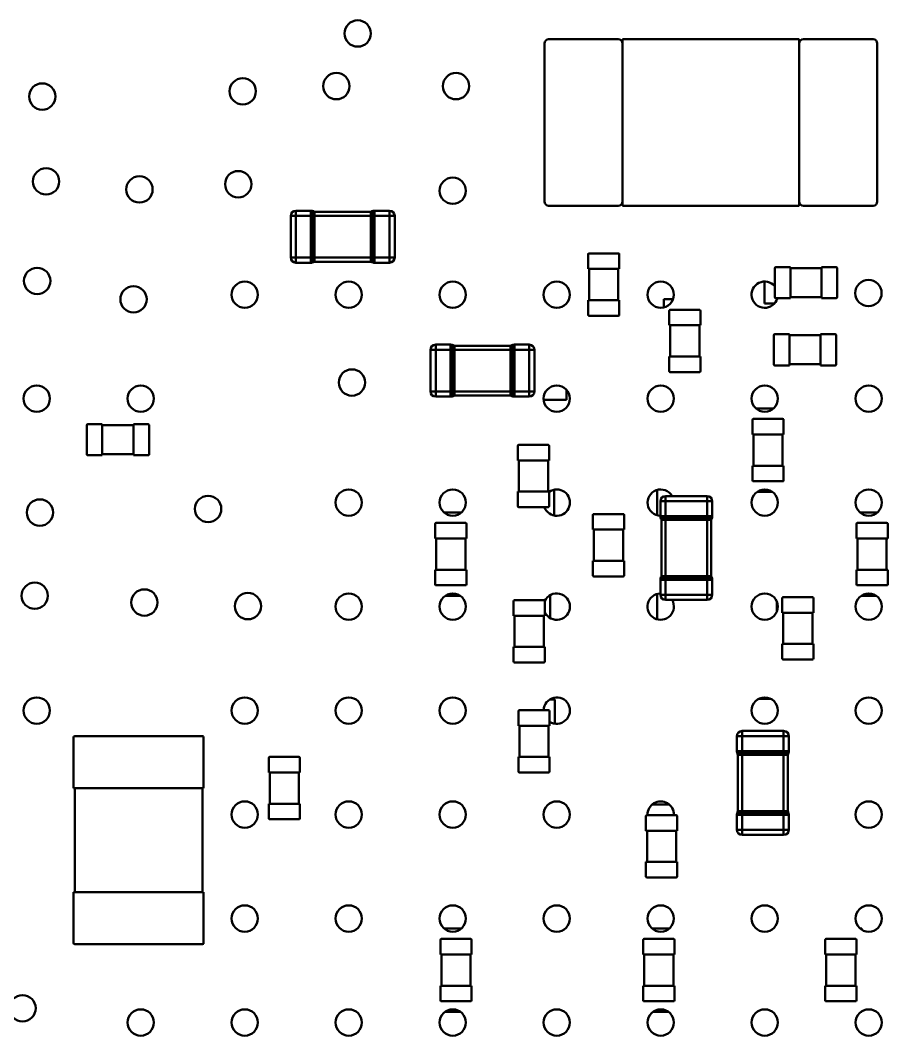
# Model space of a CAD drawing. Header units: millimetres. Extents: x 46 to 194, y 102 to 162.
# Drawn here: x 142.94 to 151.28, y 116.28 to 126.05 of the extents above; entities that cross this region are included whole.
import ezdxf

# ---------------------------------------------------------------- set-up
doc = ezdxf.new("R2010")
doc.units = ezdxf.units.MM
doc.header["$LTSCALE"] = 0.75
doc.layers.add('Visible', color=7, linetype='Continuous', lineweight=50)

msp = doc.modelspace()

# ---------------------------------------------------------------- linework, layer by layer
at = {"layer": 'Visible', "extrusion": (0, 0, -1)}
for p, q in [((147.9804, 125.8228), (147.9804, 124.3028)), ((148.6904, 125.8628), (148.0204, 125.8628)), ((150.4304, 125.8628), (148.7304, 125.8628)), ((148.7304, 125.8628), (148.7304, 124.2628)), ((150.4304, 124.2628), (150.4304, 125.8628)), ((151.1404, 125.8628), (150.4704, 125.8628)), ((151.1804, 124.3028), (151.1804, 125.8228)), ((148.0204, 124.2628), (148.6904, 124.2628)), ((148.7304, 124.2628), (150.4304, 124.2628)), ((150.4704, 124.2628), (151.1404, 124.2628)), ((145.5406, 124.1642), (145.5906, 124.1642)), ((145.5906, 124.1642), (145.5406, 124.1642)), ((145.5406, 123.7642), (145.5406, 124.1642)), ((145.5406, 124.1642), (145.5406, 123.7642)), ((145.5906, 124.1642), (145.5906, 124.2142)), ((145.5906, 124.2142), (145.5906, 124.1642)), ((145.5906, 124.2142), (145.7341, 124.2142)), ((145.7341, 124.2142), (145.5906, 124.2142)), ((145.5906, 124.1642), (145.5906, 123.7642)), ((145.7341, 124.1642), (145.5906, 124.1642)), ((145.5906, 123.7642), (145.5906, 124.1642)), ((145.5906, 124.1642), (145.7341, 124.1642)), ((145.7341, 124.1642), (145.7341, 124.2142)), ((145.7341, 124.2142), (145.7341, 124.1642)), ((145.7341, 124.1642), (145.7479, 124.1642)), ((145.7479, 124.1642), (145.7341, 124.1642)), ((145.7341, 124.1642), (145.7341, 123.7642)), ((145.7341, 123.7642), (145.7341, 124.1642)), ((145.7479, 124.1642), (145.7479, 124.2123)), ((145.7479, 124.2123), (145.7479, 124.1642)), ((145.7479, 124.1642), (145.7706, 124.1642)), ((145.7479, 124.1642), (145.7479, 123.7642)), ((145.7479, 123.7642), (145.7479, 124.1642)), ((145.7479, 124.1642), (145.7706, 124.1642)), ((145.7706, 124.1642), (145.7706, 124.2042)), ((145.7706, 124.2042), (145.7706, 124.1642)), ((145.7706, 124.2042), (146.3106, 124.2042)), ((146.3106, 124.2042), (145.7706, 124.2042)), ((145.7706, 124.1642), (145.7706, 123.7642)), ((146.3106, 124.1642), (145.7706, 124.1642)), ((145.7706, 123.7642), (145.7706, 124.1642)), ((145.7706, 124.1642), (146.3106, 124.1642)), ((146.3106, 124.1642), (146.3106, 124.2042)), ((146.3106, 124.2042), (146.3106, 124.1642)), ((146.3106, 124.1642), (146.3333, 124.1642)), ((146.3106, 124.1642), (146.3106, 123.7642)), ((146.3106, 123.7642), (146.3106, 124.1642)), ((146.3106, 124.1642), (146.3333, 124.1642)), ((146.3333, 124.1642), (146.3333, 124.2123)), ((146.3333, 124.2123), (146.3333, 124.1642)), ((146.3333, 124.1642), (146.3471, 124.1642)), ((146.3471, 124.1642), (146.3333, 124.1642)), ((146.3333, 124.1642), (146.3333, 123.7642)), ((146.3333, 123.7642), (146.3333, 124.1642)), ((146.3471, 124.1642), (146.3471, 124.2142)), ((146.3471, 124.2142), (146.3471, 124.1642)), ((146.3471, 124.2142), (146.4906, 124.2142)), ((146.4906, 124.2142), (146.3471, 124.2142)), ((146.3471, 124.1642), (146.3471, 123.7642)), ((146.4906, 124.1642), (146.3471, 124.1642)), ((146.3471, 123.7642), (146.3471, 124.1642)), ((146.3471, 124.1642), (146.4906, 124.1642)), ((146.4906, 124.1642), (146.4906, 124.2142)), ((146.4906, 124.2142), (146.4906, 124.1642)), ((146.4906, 124.1642), (146.5406, 124.1642)), ((146.5406, 124.1642), (146.4906, 124.1642)), ((146.4906, 124.1642), (146.4906, 123.7642)), ((146.4906, 123.7642), (146.4906, 124.1642)), ((146.5406, 124.1642), (146.5406, 123.7642)), ((146.5406, 123.7642), (146.5406, 124.1642)), ((145.5406, 123.7642), (145.5906, 123.7642)), ((145.5906, 123.7642), (145.5406, 123.7642)), ((145.5906, 123.7142), (145.5906, 123.7642)), ((145.5906, 123.7642), (145.5906, 123.7142)), ((145.7341, 123.7642), (145.5906, 123.7642)), ((145.5906, 123.7642), (145.7341, 123.7642)), ((145.7341, 123.7142), (145.7341, 123.7642)), ((145.7341, 123.7642), (145.7479, 123.7642)), ((145.7341, 123.7642), (145.7341, 123.7142)), ((145.7479, 123.7642), (145.7341, 123.7642)), ((145.7479, 123.7162), (145.7479, 123.7642)), ((145.7479, 123.7642), (145.7479, 123.7162)), ((145.7706, 123.7642), (145.7479, 123.7642)), ((145.7706, 123.7642), (145.7479, 123.7642)), ((145.7706, 123.7242), (145.7706, 123.7642)), ((145.7706, 123.7642), (145.7706, 123.7242)), ((146.3106, 123.7642), (145.7706, 123.7642)), ((145.7706, 123.7642), (146.3106, 123.7642)), ((146.3106, 123.7242), (146.3106, 123.7642)), ((146.3106, 123.7642), (146.3106, 123.7242)), ((146.3333, 123.7642), (146.3106, 123.7642)), ((146.3333, 123.7642), (146.3106, 123.7642)), ((146.3333, 123.7162), (146.3333, 123.7642)), ((146.3333, 123.7642), (146.3471, 123.7642)), ((146.3333, 123.7642), (146.3333, 123.7162)), ((146.3471, 123.7642), (146.3333, 123.7642)), ((146.3471, 123.7142), (146.3471, 123.7642)), ((146.3471, 123.7642), (146.3471, 123.7142)), ((146.4906, 123.7642), (146.3471, 123.7642)), ((146.3471, 123.7642), (146.4906, 123.7642)), ((146.4906, 123.7142), (146.4906, 123.7642)), ((146.4906, 123.7642), (146.5406, 123.7642)), ((146.4906, 123.7642), (146.4906, 123.7142)), ((146.5406, 123.7642), (146.4906, 123.7642)), ((148.4001, 123.7945), (148.4001, 123.6545)), ((148.6901, 123.8045), (148.4101, 123.8045)), ((148.7001, 123.6545), (148.7001, 123.7945)), ((145.7341, 123.7142), (145.5906, 123.7142)), ((145.5906, 123.7142), (145.7341, 123.7142)), ((146.3106, 123.7242), (145.7706, 123.7242)), ((145.7706, 123.7242), (146.3106, 123.7242)), ((146.4906, 123.7142), (146.3471, 123.7142)), ((146.3471, 123.7142), (146.4906, 123.7142)), ((148.4101, 123.6545), (148.4001, 123.6545)), ((148.4101, 123.6545), (148.6901, 123.6545)), ((148.4101, 123.3545), (148.4101, 123.6545)), ((148.7001, 123.6545), (148.6901, 123.6545)), ((148.6901, 123.3545), (148.6901, 123.6545)), ((150.1955, 123.3825), (150.1955, 123.6625)), ((150.2055, 123.6725), (150.3455, 123.6725)), ((150.3455, 123.6625), (150.3455, 123.6725)), ((150.3455, 123.6625), (150.6455, 123.6625)), ((150.3455, 123.6625), (150.3455, 123.3825)), ((150.6455, 123.6625), (150.6455, 123.6725)), ((150.7855, 123.6725), (150.6455, 123.6725)), ((150.6455, 123.6625), (150.6455, 123.3825)), ((150.7955, 123.3825), (150.7955, 123.6625)), ((150.0947, 123.3217), (150.0947, 123.5337)), ((148.4101, 123.3545), (148.4001, 123.3545)), ((148.4001, 123.2145), (148.4001, 123.3545)), ((148.4101, 123.3545), (148.6901, 123.3545)), ((148.7001, 123.3545), (148.6901, 123.3545)), ((148.7001, 123.3545), (148.7001, 123.2145)), ((149.1296, 123.363), (149.2171, 123.363)), ((149.1296, 123.2842), (149.1296, 123.363)), ((150.3455, 123.3725), (150.2055, 123.3725)), ((150.3455, 123.3725), (150.3455, 123.3825)), ((150.3455, 123.3825), (150.6455, 123.3825)), ((150.6455, 123.3725), (150.6455, 123.3825)), ((150.6455, 123.3725), (150.7855, 123.3725)), ((149.1804, 123.2522), (149.1804, 123.1122)), ((149.4704, 123.2622), (149.1904, 123.2622)), ((149.4804, 123.1122), (149.4804, 123.2522)), ((150.1921, 123.3217), (150.0947, 123.3217)), ((148.6901, 123.2045), (148.4101, 123.2045)), ((149.1904, 123.1122), (149.1804, 123.1122)), ((149.1904, 123.1122), (149.4704, 123.1122)), ((149.1904, 122.8122), (149.1904, 123.1122)), ((149.4804, 123.1122), (149.4704, 123.1122)), ((149.4704, 122.8122), (149.4704, 123.1122)), ((150.1856, 122.7371), (150.1856, 123.0171)), ((150.1956, 123.0271), (150.3356, 123.0271)), ((150.3356, 123.0171), (150.3356, 123.0271)), ((150.3356, 123.0171), (150.6356, 123.0171)), ((150.3356, 123.0171), (150.3356, 122.7371)), ((150.6356, 123.0171), (150.6356, 123.0271)), ((150.7756, 123.0271), (150.6356, 123.0271)), ((150.6356, 123.0171), (150.6356, 122.7371)), ((150.7856, 122.7371), (150.7856, 123.0171)), ((146.8843, 122.8765), (146.9343, 122.8765)), ((146.9343, 122.8765), (146.8843, 122.8765)), ((146.8843, 122.4765), (146.8843, 122.8765)), ((146.8843, 122.8765), (146.8843, 122.4765)), ((146.9343, 122.8765), (146.9343, 122.9265)), ((146.9343, 122.9265), (146.9343, 122.8765)), ((146.9343, 122.9265), (147.0778, 122.9265)), ((147.0778, 122.9265), (146.9343, 122.9265)), ((146.9343, 122.8765), (146.9343, 122.4765)), ((147.0778, 122.8765), (146.9343, 122.8765)), ((146.9343, 122.4765), (146.9343, 122.8765)), ((146.9343, 122.8765), (147.0778, 122.8765)), ((147.0778, 122.8765), (147.0778, 122.9265)), ((147.0778, 122.9265), (147.0778, 122.8765)), ((147.0778, 122.8765), (147.0915, 122.8765)), ((147.0915, 122.8765), (147.0778, 122.8765)), ((147.0778, 122.8765), (147.0778, 122.4765)), ((147.0778, 122.4765), (147.0778, 122.8765)), ((147.0915, 122.8765), (147.0915, 122.9245)), ((147.0915, 122.9245), (147.0915, 122.8765)), ((147.0915, 122.8765), (147.1143, 122.8765)), ((147.0915, 122.8765), (147.0915, 122.4765)), ((147.0915, 122.4765), (147.0915, 122.8765)), ((147.0915, 122.8765), (147.1143, 122.8765)), ((147.1143, 122.8765), (147.1143, 122.9165)), ((147.1143, 122.9165), (147.1143, 122.8765)), ((147.1143, 122.9165), (147.6543, 122.9165)), ((147.6543, 122.9165), (147.1143, 122.9165)), ((147.1143, 122.8765), (147.1143, 122.4765)), ((147.6543, 122.8765), (147.1143, 122.8765)), ((147.1143, 122.4765), (147.1143, 122.8765)), ((147.1143, 122.8765), (147.6543, 122.8765)), ((147.6543, 122.8765), (147.6543, 122.9165)), ((147.6543, 122.9165), (147.6543, 122.8765)), ((147.6543, 122.8765), (147.677, 122.8765)), ((147.6543, 122.8765), (147.6543, 122.4765)), ((147.6543, 122.4765), (147.6543, 122.8765)), ((147.6543, 122.8765), (147.677, 122.8765)), ((147.677, 122.8765), (147.677, 122.9245)), ((147.677, 122.9245), (147.677, 122.8765)), ((147.677, 122.8765), (147.6907, 122.8765)), ((147.6907, 122.8765), (147.677, 122.8765)), ((147.677, 122.8765), (147.677, 122.4765)), ((147.677, 122.4765), (147.677, 122.8765)), ((147.6907, 122.8765), (147.6907, 122.9265)), ((147.6907, 122.9265), (147.6907, 122.8765)), ((147.6907, 122.9265), (147.8343, 122.9265)), ((147.8343, 122.9265), (147.6907, 122.9265)), ((147.6907, 122.8765), (147.6907, 122.4765)), ((147.8343, 122.8765), (147.6907, 122.8765)), ((147.6907, 122.4765), (147.6907, 122.8765)), ((147.6907, 122.8765), (147.8343, 122.8765)), ((147.8343, 122.8765), (147.8343, 122.9265)), ((147.8343, 122.9265), (147.8343, 122.8765)), ((147.8343, 122.8765), (147.8843, 122.8765)), ((147.8843, 122.8765), (147.8343, 122.8765)), ((147.8343, 122.8765), (147.8343, 122.4765)), ((147.8343, 122.4765), (147.8343, 122.8765)), ((147.8843, 122.8765), (147.8843, 122.4765)), ((147.8843, 122.4765), (147.8843, 122.8765)), ((149.1904, 122.8122), (149.1804, 122.8122)), ((149.1804, 122.6722), (149.1804, 122.8122)), ((149.1904, 122.8122), (149.4704, 122.8122)), ((149.4804, 122.8122), (149.4704, 122.8122)), ((149.4804, 122.8122), (149.4804, 122.6722)), ((149.4704, 122.6622), (149.1904, 122.6622)), ((150.3356, 122.7271), (150.1956, 122.7271)), ((150.3356, 122.7271), (150.3356, 122.7371)), ((150.3356, 122.7371), (150.6356, 122.7371)), ((150.6356, 122.7271), (150.6356, 122.7371)), ((150.6356, 122.7271), (150.7756, 122.7271)), ((146.8843, 122.4765), (146.9343, 122.4765)), ((146.9343, 122.4765), (146.8843, 122.4765)), ((146.9343, 122.4265), (146.9343, 122.4765)), ((146.9343, 122.4765), (146.9343, 122.4265)), ((147.0778, 122.4765), (146.9343, 122.4765)), ((146.9343, 122.4765), (147.0778, 122.4765)), ((147.0778, 122.4265), (147.0778, 122.4765)), ((147.0778, 122.4765), (147.0915, 122.4765)), ((147.0778, 122.4765), (147.0778, 122.4265)), ((147.0915, 122.4765), (147.0778, 122.4765)), ((147.0915, 122.4284), (147.0915, 122.4765)), ((147.0915, 122.4765), (147.0915, 122.4284)), ((147.1143, 122.4765), (147.0915, 122.4765)), ((147.1143, 122.4765), (147.0915, 122.4765)), ((147.1143, 122.4365), (147.1143, 122.4765)), ((147.1143, 122.4765), (147.1143, 122.4365)), ((147.6543, 122.4765), (147.1143, 122.4765)), ((147.1143, 122.4765), (147.6543, 122.4765)), ((147.6543, 122.4365), (147.6543, 122.4765)), ((147.6543, 122.4765), (147.6543, 122.4365)), ((147.677, 122.4765), (147.6543, 122.4765)), ((147.677, 122.4765), (147.6543, 122.4765)), ((147.677, 122.4284), (147.677, 122.4765)), ((147.677, 122.4765), (147.6907, 122.4765)), ((147.677, 122.4765), (147.677, 122.4284)), ((147.6907, 122.4765), (147.677, 122.4765)), ((147.6907, 122.4265), (147.6907, 122.4765)), ((147.6907, 122.4765), (147.6907, 122.4265)), ((147.8343, 122.4765), (147.6907, 122.4765)), ((147.6907, 122.4765), (147.8343, 122.4765)), ((147.8343, 122.4265), (147.8343, 122.4765)), ((147.8343, 122.4765), (147.8843, 122.4765)), ((147.8343, 122.4765), (147.8343, 122.4265)), ((147.8843, 122.4765), (147.8343, 122.4765)), ((148.1922, 122.492), (148.1922, 122.3971)), ((147.0778, 122.4265), (146.9343, 122.4265)), ((146.9343, 122.4265), (147.0778, 122.4265)), ((147.6543, 122.4365), (147.1143, 122.4365)), ((147.1143, 122.4365), (147.6543, 122.4365)), ((147.8343, 122.4265), (147.6907, 122.4265)), ((147.6907, 122.4265), (147.8343, 122.4265)), ((148.1922, 122.3971), (147.9719, 122.3971)), ((150.0135, 122.3127), (150.183, 122.3127)), ((149.9805, 122.2019), (149.9805, 122.0619)), ((150.2705, 122.2119), (149.9905, 122.2119)), ((150.2805, 122.0619), (150.2805, 122.2019)), ((143.5788, 121.872), (143.5788, 122.152)), ((143.5888, 122.162), (143.7288, 122.162)), ((143.7288, 122.152), (143.7288, 122.162)), ((143.7288, 122.152), (144.0288, 122.152)), ((143.7288, 122.152), (143.7288, 121.872)), ((144.0288, 122.152), (144.0288, 122.162)), ((144.1688, 122.162), (144.0288, 122.162)), ((144.0288, 122.152), (144.0288, 121.872)), ((144.1788, 121.872), (144.1788, 122.152)), ((149.9905, 122.0619), (149.9805, 122.0619)), ((149.9905, 122.0619), (150.2705, 122.0619)), ((149.9905, 121.7619), (149.9905, 122.0619)), ((150.2805, 122.0619), (150.2705, 122.0619)), ((150.2705, 121.7619), (150.2705, 122.0619)), ((147.7245, 121.953), (147.7245, 121.813)), ((148.0145, 121.963), (147.7345, 121.963)), ((148.0245, 121.813), (148.0245, 121.953)), ((143.7288, 121.862), (143.5888, 121.862)), ((143.7288, 121.862), (143.7288, 121.872)), ((143.7288, 121.872), (144.0288, 121.872)), ((144.0288, 121.862), (144.0288, 121.872)), ((144.0288, 121.862), (144.1688, 121.862)), ((147.7345, 121.813), (147.7245, 121.813)), ((147.7345, 121.813), (148.0145, 121.813)), ((147.7345, 121.513), (147.7345, 121.813)), ((148.0245, 121.813), (148.0145, 121.813)), ((148.0145, 121.513), (148.0145, 121.813)), ((149.9905, 121.7619), (149.9805, 121.7619)), ((149.9805, 121.6219), (149.9805, 121.7619)), ((149.9905, 121.7619), (150.2705, 121.7619)), ((150.2805, 121.7619), (150.2705, 121.7619)), ((150.2805, 121.7619), (150.2805, 121.6219)), ((150.2705, 121.6119), (149.9905, 121.6119)), ((147.7345, 121.513), (147.7245, 121.513)), ((147.7245, 121.373), (147.7245, 121.513)), ((147.7345, 121.513), (148.0145, 121.513)), ((148.0245, 121.513), (148.0145, 121.513)), ((148.0245, 121.513), (148.0245, 121.373)), ((148.0753, 121.5316), (148.0753, 121.2823)), ((149.0652, 121.2846), (149.0652, 121.5293)), ((150.1705, 121.5111), (150.026, 121.5111)), ((149.1446, 121.4206), (149.0946, 121.4206)), ((149.0946, 121.4206), (149.1446, 121.4206)), ((149.0946, 121.2771), (149.0946, 121.4206)), ((149.0946, 121.4206), (149.0946, 121.2771)), ((149.1446, 121.4206), (149.1446, 121.4706)), ((149.1446, 121.4706), (149.1446, 121.4206)), ((149.1446, 121.4706), (149.5446, 121.4706)), ((149.5446, 121.4706), (149.1446, 121.4706)), ((149.1446, 121.4206), (149.5446, 121.4206)), ((149.5446, 121.4206), (149.1446, 121.4206)), ((149.1446, 121.4206), (149.1446, 121.2771)), ((149.1446, 121.2771), (149.1446, 121.4206)), ((149.5446, 121.4206), (149.5446, 121.4706)), ((149.5446, 121.4706), (149.5446, 121.4206)), ((149.5946, 121.4206), (149.5446, 121.4206)), ((149.5446, 121.4206), (149.5946, 121.4206)), ((149.5446, 121.4206), (149.5446, 121.2771)), ((149.5446, 121.2771), (149.5446, 121.4206)), ((149.5946, 121.4206), (149.5946, 121.2771)), ((149.5946, 121.2771), (149.5946, 121.4206)), ((147.0138, 121.3125), (147.1827, 121.3125)), ((148.0145, 121.363), (147.7345, 121.363)), ((148.7358, 121.2975), (148.4558, 121.2975)), ((151.0138, 121.3125), (151.1827, 121.3125)), ((146.9297, 121.2017), (146.9297, 121.0617)), ((147.2197, 121.2117), (146.9397, 121.2117)), ((147.2297, 121.0617), (147.2297, 121.2017)), ((148.4458, 121.2875), (148.4458, 121.1475)), ((148.7458, 121.1475), (148.7458, 121.2875)), ((149.1446, 121.2771), (149.0946, 121.2771)), ((149.0946, 121.2771), (149.1446, 121.2771)), ((149.1446, 121.2633), (149.0966, 121.2633)), ((149.0966, 121.2633), (149.1446, 121.2633)), ((149.1446, 121.2406), (149.1046, 121.2406)), ((149.1046, 121.2406), (149.1446, 121.2406)), ((149.1046, 120.7006), (149.1046, 121.2406)), ((149.1046, 121.2406), (149.1046, 120.7006)), ((149.1446, 121.2633), (149.1446, 121.2771)), ((149.1446, 121.2771), (149.1446, 121.2633)), ((149.1446, 121.2771), (149.5446, 121.2771)), ((149.5446, 121.2771), (149.1446, 121.2771)), ((149.1446, 121.2406), (149.1446, 121.2633)), ((149.1446, 121.2633), (149.5446, 121.2633)), ((149.5446, 121.2633), (149.1446, 121.2633)), ((149.1446, 121.2406), (149.1446, 121.2633)), ((149.1446, 121.2406), (149.5446, 121.2406)), ((149.5446, 121.2406), (149.1446, 121.2406)), ((149.1446, 121.2406), (149.1446, 120.7006)), ((149.1446, 120.7006), (149.1446, 121.2406)), ((149.5946, 121.2771), (149.5446, 121.2771)), ((149.5446, 121.2771), (149.5946, 121.2771)), ((149.5446, 121.2633), (149.5446, 121.2771)), ((149.5446, 121.2771), (149.5446, 121.2633)), ((149.5927, 121.2633), (149.5446, 121.2633)), ((149.5446, 121.2633), (149.5927, 121.2633)), ((149.5446, 121.2633), (149.5446, 121.2406)), ((149.5446, 121.2633), (149.5446, 121.2406)), ((149.5846, 121.2406), (149.5446, 121.2406)), ((149.5446, 121.2406), (149.5846, 121.2406)), ((149.5446, 121.2406), (149.5446, 120.7006)), ((149.5446, 120.7006), (149.5446, 121.2406)), ((149.5846, 121.2406), (149.5846, 120.7006)), ((149.5846, 120.7006), (149.5846, 121.2406)), ((150.9808, 121.2017), (150.9808, 121.0617)), ((151.2708, 121.2117), (150.9908, 121.2117)), ((151.2808, 121.0617), (151.2808, 121.2017)), ((148.4558, 121.1475), (148.4458, 121.1475)), ((148.4558, 121.1475), (148.7358, 121.1475)), ((148.4558, 120.8475), (148.4558, 121.1475)), ((148.7458, 121.1475), (148.7358, 121.1475)), ((148.7358, 120.8475), (148.7358, 121.1475)), ((146.9397, 121.0617), (146.9297, 121.0617)), ((146.9397, 121.0617), (147.2197, 121.0617)), ((146.9397, 120.7617), (146.9397, 121.0617)), ((147.2297, 121.0617), (147.2197, 121.0617)), ((147.2197, 120.7617), (147.2197, 121.0617)), ((150.9908, 121.0617), (150.9808, 121.0617)), ((150.9908, 121.0617), (151.2708, 121.0617)), ((150.9908, 120.7617), (150.9908, 121.0617)), ((151.2808, 121.0617), (151.2708, 121.0617)), ((151.2708, 120.7617), (151.2708, 121.0617)), ((148.4558, 120.8475), (148.4458, 120.8475)), ((148.4458, 120.7075), (148.4458, 120.8475)), ((148.4558, 120.8475), (148.7358, 120.8475)), ((148.7458, 120.8475), (148.7358, 120.8475)), ((148.7458, 120.8475), (148.7458, 120.7075)), ((146.9397, 120.7617), (146.9297, 120.7617)), ((146.9297, 120.6217), (146.9297, 120.7617)), ((146.9397, 120.7617), (147.2197, 120.7617)), ((147.2297, 120.7617), (147.2197, 120.7617)), ((147.2297, 120.7617), (147.2297, 120.6217)), ((150.9908, 120.7617), (150.9808, 120.7617)), ((150.9808, 120.6217), (150.9808, 120.7617)), ((150.9908, 120.7617), (151.2708, 120.7617)), ((151.2808, 120.7617), (151.2708, 120.7617)), ((151.2808, 120.7617), (151.2808, 120.6217)), ((147.2197, 120.6117), (146.9397, 120.6117)), ((148.7358, 120.6975), (148.4558, 120.6975)), ((149.1446, 120.6641), (149.0946, 120.6641)), ((149.0946, 120.6641), (149.1446, 120.6641)), ((149.0946, 120.5206), (149.0946, 120.6641)), ((149.0946, 120.6641), (149.0946, 120.5206)), ((149.1446, 120.6778), (149.0966, 120.6778)), ((149.0966, 120.6778), (149.1446, 120.6778)), ((149.1446, 120.7006), (149.1046, 120.7006)), ((149.1046, 120.7006), (149.1446, 120.7006)), ((149.1446, 120.6778), (149.1446, 120.7006)), ((149.1446, 120.7006), (149.5446, 120.7006)), ((149.5446, 120.7006), (149.1446, 120.7006)), ((149.1446, 120.6778), (149.1446, 120.7006)), ((149.1446, 120.6641), (149.1446, 120.6778)), ((149.1446, 120.6778), (149.1446, 120.6641)), ((149.1446, 120.6778), (149.5446, 120.6778)), ((149.5446, 120.6778), (149.1446, 120.6778)), ((149.1446, 120.6641), (149.5446, 120.6641)), ((149.5446, 120.6641), (149.1446, 120.6641)), ((149.1446, 120.6641), (149.1446, 120.5206)), ((149.1446, 120.5206), (149.1446, 120.6641)), ((149.5846, 120.7006), (149.5446, 120.7006)), ((149.5446, 120.7006), (149.5846, 120.7006)), ((149.5446, 120.7006), (149.5446, 120.6778)), ((149.5446, 120.7006), (149.5446, 120.6778)), ((149.5927, 120.6778), (149.5446, 120.6778)), ((149.5446, 120.6778), (149.5927, 120.6778)), ((149.5446, 120.6641), (149.5446, 120.6778)), ((149.5446, 120.6778), (149.5446, 120.6641)), ((149.5946, 120.6641), (149.5446, 120.6641)), ((149.5446, 120.6641), (149.5946, 120.6641)), ((149.5446, 120.6641), (149.5446, 120.5206)), ((149.5446, 120.5206), (149.5446, 120.6641)), ((149.5946, 120.6641), (149.5946, 120.5206)), ((149.5946, 120.5206), (149.5946, 120.6641)), ((151.2708, 120.6117), (150.9908, 120.6117)), ((147.1709, 120.5108), (147.0257, 120.5108)), ((148.0346, 120.5166), (148.0346, 120.2973)), ((149.0652, 120.2846), (149.0652, 120.5293)), ((149.1446, 120.5206), (149.0946, 120.5206)), ((149.0946, 120.5206), (149.1446, 120.5206)), ((149.1446, 120.4706), (149.1446, 120.5206)), ((149.1446, 120.5206), (149.1446, 120.4706)), ((149.1446, 120.5206), (149.5446, 120.5206)), ((149.5446, 120.5206), (149.1446, 120.5206)), ((149.5946, 120.5206), (149.5446, 120.5206)), ((149.5446, 120.5206), (149.5946, 120.5206)), ((149.5446, 120.4706), (149.5446, 120.5206)), ((149.5446, 120.5206), (149.5446, 120.4706)), ((151.1709, 120.5108), (151.0256, 120.5108)), ((147.6838, 120.3195), (147.6838, 120.4595)), ((147.6938, 120.4695), (147.9738, 120.4695)), ((147.9838, 120.4595), (147.9838, 120.3195)), ((149.5446, 120.4706), (149.1446, 120.4706)), ((149.1446, 120.4706), (149.5446, 120.4706)), ((150.2162, 120.3607), (150.2162, 120.4533)), ((150.267, 120.3474), (150.267, 120.4874)), ((150.277, 120.4974), (150.557, 120.4974)), ((150.567, 120.4874), (150.567, 120.3474)), ((147.6838, 120.3195), (147.6938, 120.3195)), ((147.6938, 120.3195), (147.6938, 120.0195)), ((147.9738, 120.3195), (147.6938, 120.3195)), ((147.9738, 120.3195), (147.9838, 120.3195)), ((147.9738, 120.3195), (147.9738, 120.0195)), ((150.267, 120.3474), (150.277, 120.3474)), ((150.277, 120.3474), (150.277, 120.0474)), ((150.557, 120.3474), (150.277, 120.3474)), ((150.557, 120.3474), (150.567, 120.3474)), ((150.557, 120.3474), (150.557, 120.0474)), ((147.6838, 120.0195), (147.6938, 120.0195)), ((147.6838, 120.0195), (147.6838, 119.8795)), ((147.9738, 120.0195), (147.6938, 120.0195)), ((147.9738, 120.0195), (147.9838, 120.0195)), ((147.9838, 119.8795), (147.9838, 120.0195)), ((150.267, 120.0474), (150.277, 120.0474)), ((150.267, 120.0474), (150.267, 119.9074)), ((150.557, 120.0474), (150.277, 120.0474)), ((150.557, 120.0474), (150.567, 120.0474)), ((150.567, 119.9074), (150.567, 120.0474)), ((147.6938, 119.8695), (147.9738, 119.8695)), ((150.277, 119.8974), (150.557, 119.8974)), ((148.0275, 119.5121), (148.0806, 119.5121)), ((148.0806, 119.5121), (148.0806, 119.2815)), ((150.0389, 119.519), (150.1576, 119.519)), ((147.7298, 119.4013), (147.7298, 119.2613)), ((148.0198, 119.4113), (147.7398, 119.4113)), ((148.0298, 119.2613), (148.0298, 119.4013)), ((147.7398, 119.2613), (147.7298, 119.2613)), ((147.7398, 119.2613), (148.0198, 119.2613)), ((147.7398, 118.9613), (147.7398, 119.2613)), ((148.0298, 119.2613), (148.0198, 119.2613)), ((148.0198, 118.9613), (148.0198, 119.2613)), ((143.4532, 119.1511), (143.4532, 118.6611)), ((144.6932, 119.1611), (143.4632, 119.1611)), ((144.7032, 118.6611), (144.7032, 119.1511)), ((149.8805, 119.161), (149.8305, 119.161)), ((149.8305, 119.161), (149.8805, 119.161)), ((149.8305, 119.0175), (149.8305, 119.161)), ((149.8305, 119.161), (149.8305, 119.0175)), ((149.8805, 119.161), (149.8805, 119.211)), ((149.8805, 119.211), (149.8805, 119.161)), ((149.8805, 119.211), (150.2805, 119.211)), ((150.2805, 119.211), (149.8805, 119.211)), ((149.8805, 119.161), (150.2805, 119.161)), ((150.2805, 119.161), (149.8805, 119.161)), ((149.8805, 119.161), (149.8805, 119.0175)), ((149.8805, 119.0175), (149.8805, 119.161)), ((150.2805, 119.161), (150.2805, 119.211)), ((150.2805, 119.211), (150.2805, 119.161)), ((150.3305, 119.161), (150.2805, 119.161)), ((150.2805, 119.161), (150.3305, 119.161)), ((150.2805, 119.161), (150.2805, 119.0175)), ((150.2805, 119.0175), (150.2805, 119.161)), ((150.3305, 119.161), (150.3305, 119.0175)), ((150.3305, 119.0175), (150.3305, 119.161)), ((145.3293, 118.9512), (145.3293, 118.8112)), ((145.6193, 118.9612), (145.3393, 118.9612)), ((145.6293, 118.8112), (145.6293, 118.9512)), ((147.7398, 118.9613), (147.7298, 118.9613)), ((147.7298, 118.8213), (147.7298, 118.9613)), ((147.7398, 118.9613), (148.0198, 118.9613)), ((148.0298, 118.9613), (148.0198, 118.9613)), ((148.0298, 118.9613), (148.0298, 118.8213)), ((149.8805, 119.0175), (149.8305, 119.0175)), ((149.8305, 119.0175), (149.8805, 119.0175)), ((149.8805, 119.0037), (149.8324, 119.0037)), ((149.8324, 119.0037), (149.8805, 119.0037)), ((149.8805, 118.981), (149.8405, 118.981)), ((149.8405, 118.981), (149.8805, 118.981)), ((149.8405, 118.441), (149.8405, 118.981)), ((149.8405, 118.981), (149.8405, 118.441)), ((149.8805, 119.0037), (149.8805, 119.0175)), ((149.8805, 119.0175), (149.8805, 119.0037)), ((149.8805, 119.0175), (150.2805, 119.0175)), ((150.2805, 119.0175), (149.8805, 119.0175)), ((149.8805, 118.981), (149.8805, 119.0037)), ((149.8805, 119.0037), (150.2805, 119.0037)), ((150.2805, 119.0037), (149.8805, 119.0037)), ((149.8805, 118.981), (149.8805, 119.0037)), ((149.8805, 118.981), (150.2805, 118.981)), ((150.2805, 118.981), (149.8805, 118.981)), ((149.8805, 118.981), (149.8805, 118.441)), ((149.8805, 118.441), (149.8805, 118.981)), ((150.3305, 119.0175), (150.2805, 119.0175)), ((150.2805, 119.0175), (150.3305, 119.0175)), ((150.2805, 119.0037), (150.2805, 119.0175)), ((150.2805, 119.0175), (150.2805, 119.0037)), ((150.3286, 119.0037), (150.2805, 119.0037)), ((150.2805, 119.0037), (150.3286, 119.0037)), ((150.2805, 119.0037), (150.2805, 118.981)), ((150.2805, 119.0037), (150.2805, 118.981)), ((150.3205, 118.981), (150.2805, 118.981)), ((150.2805, 118.981), (150.3205, 118.981)), ((150.2805, 118.981), (150.2805, 118.441)), ((150.2805, 118.441), (150.2805, 118.981)), ((150.3205, 118.981), (150.3205, 118.441)), ((150.3205, 118.441), (150.3205, 118.981)), ((145.3393, 118.8112), (145.3293, 118.8112)), ((145.3393, 118.8112), (145.6193, 118.8112)), ((145.3393, 118.5112), (145.3393, 118.8112)), ((145.6293, 118.8112), (145.6193, 118.8112)), ((145.6193, 118.5112), (145.6193, 118.8112)), ((148.0198, 118.8113), (147.7398, 118.8113)), ((143.4632, 118.6611), (143.4532, 118.6611)), ((144.6932, 118.6611), (143.4632, 118.6611)), ((143.4632, 117.6611), (143.4632, 118.6611)), ((144.7032, 118.6611), (144.6932, 118.6611)), ((144.6932, 117.6611), (144.6932, 118.6611)), ((145.3393, 118.5112), (145.3293, 118.5112)), ((145.3293, 118.3712), (145.3293, 118.5112)), ((145.3393, 118.5112), (145.6193, 118.5112)), ((145.6293, 118.5112), (145.6193, 118.5112)), ((145.6293, 118.5112), (145.6293, 118.3712)), ((149.0152, 118.5027), (149.1813, 118.5027)), ((145.6193, 118.3612), (145.3393, 118.3612)), ((148.9564, 118.3919), (148.9564, 118.2519)), ((149.2464, 118.4019), (148.9664, 118.4019)), ((149.2564, 118.2519), (149.2564, 118.3919)), ((149.8805, 118.4045), (149.8305, 118.4045)), ((149.8305, 118.4045), (149.8805, 118.4045)), ((149.8305, 118.261), (149.8305, 118.4045)), ((149.8305, 118.4045), (149.8305, 118.261)), ((149.8805, 118.4183), (149.8324, 118.4183)), ((149.8324, 118.4183), (149.8805, 118.4183)), ((149.8805, 118.441), (149.8405, 118.441)), ((149.8405, 118.441), (149.8805, 118.441)), ((149.8805, 118.4183), (149.8805, 118.441)), ((149.8805, 118.441), (150.2805, 118.441)), ((150.2805, 118.441), (149.8805, 118.441)), ((149.8805, 118.4183), (149.8805, 118.441)), ((149.8805, 118.4045), (149.8805, 118.4183)), ((149.8805, 118.4183), (149.8805, 118.4045)), ((149.8805, 118.4183), (150.2805, 118.4183)), ((150.2805, 118.4183), (149.8805, 118.4183)), ((149.8805, 118.4045), (150.2805, 118.4045)), ((150.2805, 118.4045), (149.8805, 118.4045)), ((149.8805, 118.4045), (149.8805, 118.261)), ((149.8805, 118.261), (149.8805, 118.4045)), ((150.3205, 118.441), (150.2805, 118.441)), ((150.2805, 118.441), (150.3205, 118.441)), ((150.2805, 118.441), (150.2805, 118.4183)), ((150.2805, 118.441), (150.2805, 118.4183)), ((150.3286, 118.4183), (150.2805, 118.4183)), ((150.2805, 118.4183), (150.3286, 118.4183)), ((150.2805, 118.4045), (150.2805, 118.4183)), ((150.2805, 118.4183), (150.2805, 118.4045)), ((150.3305, 118.4045), (150.2805, 118.4045)), ((150.2805, 118.4045), (150.3305, 118.4045)), ((150.2805, 118.4045), (150.2805, 118.261)), ((150.2805, 118.261), (150.2805, 118.4045)), ((150.3305, 118.4045), (150.3305, 118.261)), ((150.3305, 118.261), (150.3305, 118.4045)), ((149.8805, 118.261), (149.8305, 118.261)), ((149.8305, 118.261), (149.8805, 118.261)), ((149.8805, 118.211), (149.8805, 118.261)), ((149.8805, 118.261), (149.8805, 118.211)), ((149.8805, 118.261), (150.2805, 118.261)), ((150.2805, 118.261), (149.8805, 118.261)), ((150.3305, 118.261), (150.2805, 118.261)), ((150.2805, 118.261), (150.3305, 118.261)), ((150.2805, 118.211), (150.2805, 118.261)), ((150.2805, 118.261), (150.2805, 118.211)), ((148.9664, 118.2519), (148.9564, 118.2519)), ((148.9664, 118.2519), (149.2464, 118.2519)), ((148.9664, 117.9519), (148.9664, 118.2519)), ((149.2564, 118.2519), (149.2464, 118.2519)), ((149.2464, 117.9519), (149.2464, 118.2519)), ((150.2805, 118.211), (149.8805, 118.211)), ((149.8805, 118.211), (150.2805, 118.211)), ((148.9664, 117.9519), (148.9564, 117.9519)), ((148.9564, 117.8119), (148.9564, 117.9519)), ((148.9664, 117.9519), (149.2464, 117.9519)), ((149.2564, 117.9519), (149.2464, 117.9519)), ((149.2564, 117.9519), (149.2564, 117.8119)), ((149.2464, 117.8019), (148.9664, 117.8019)), ((143.4632, 117.6611), (143.4532, 117.6611)), ((143.4532, 117.1711), (143.4532, 117.6611)), ((144.6932, 117.6611), (143.4632, 117.6611)), ((144.7032, 117.6611), (144.6932, 117.6611)), ((144.7032, 117.6611), (144.7032, 117.1711)), ((147.0149, 117.3115), (147.1816, 117.3115)), ((149.0149, 117.3115), (149.1816, 117.3115)), ((151.0149, 117.3115), (151.0313, 117.3115)), ((151.0313, 117.3115), (151.0313, 117.2993)), ((146.9798, 117.2007), (146.9798, 117.0607)), ((147.2698, 117.2107), (146.9898, 117.2107)), ((147.2798, 117.0607), (147.2798, 117.2007)), ((148.9302, 117.0607), (148.9302, 117.2007)), ((148.9402, 117.2107), (149.2202, 117.2107)), ((149.2302, 117.2007), (149.2302, 117.0607)), ((150.6805, 117.2007), (150.6805, 117.0607)), ((150.9705, 117.2107), (150.6905, 117.2107)), ((150.9805, 117.0607), (150.9805, 117.2007)), ((144.6932, 117.1611), (143.4632, 117.1611)), ((146.9898, 117.0607), (146.9798, 117.0607)), ((146.9898, 117.0607), (147.2698, 117.0607)), ((146.9898, 116.7607), (146.9898, 117.0607)), ((147.2798, 117.0607), (147.2698, 117.0607)), ((147.2698, 116.7607), (147.2698, 117.0607)), ((148.9302, 117.0607), (148.9402, 117.0607)), ((148.9402, 117.0607), (148.9402, 116.7607)), ((149.2202, 117.0607), (148.9402, 117.0607)), ((149.2202, 117.0607), (149.2302, 117.0607)), ((149.2202, 117.0607), (149.2202, 116.7607)), ((150.6905, 117.0607), (150.6805, 117.0607)), ((150.6905, 117.0607), (150.9705, 117.0607)), ((150.6905, 116.7607), (150.6905, 117.0607)), ((150.9805, 117.0607), (150.9705, 117.0607)), ((150.9705, 116.7607), (150.9705, 117.0607)), ((146.9898, 116.7607), (146.9798, 116.7607)), ((146.9798, 116.6207), (146.9798, 116.7607)), ((146.9898, 116.7607), (147.2698, 116.7607)), ((147.2798, 116.7607), (147.2698, 116.7607)), ((147.2798, 116.7607), (147.2798, 116.6207)), ((148.9302, 116.7607), (148.9402, 116.7607)), ((148.9302, 116.7607), (148.9302, 116.6207)), ((149.2202, 116.7607), (148.9402, 116.7607)), ((149.2202, 116.7607), (149.2302, 116.7607)), ((149.2302, 116.6207), (149.2302, 116.7607)), ((150.6905, 116.7607), (150.6805, 116.7607)), ((150.6805, 116.6207), (150.6805, 116.7607)), ((150.6905, 116.7607), (150.9705, 116.7607)), ((150.9805, 116.7607), (150.9705, 116.7607)), ((150.9805, 116.7607), (150.9805, 116.6207)), ((147.2698, 116.6107), (146.9898, 116.6107)), ((148.9402, 116.6107), (149.2202, 116.6107)), ((150.9705, 116.6107), (150.6905, 116.6107)), ((147.1723, 116.5098), (147.0242, 116.5098)), ((149.1723, 116.5098), (149.0242, 116.5098)), ((151.0313, 116.5098), (151.0242, 116.5098)), ((151.0313, 116.5146), (151.0313, 116.5098))]:
    msp.add_line(p, q, dxfattribs=at)
for centre in [(-146.1844, 125.919), (-145.0792, 125.3628), (-145.9794, 125.4128), (-147.1298, 125.4128), (-143.1514, 125.3127), (-143.1882, 124.4966), (-144.0858, 124.4194), (-145.036, 124.4694), (-147.0983, 124.407), (-143.1023, 123.5388), (-151.096, 123.4225), (-144.0289, 123.3623), (-145.0983, 123.407), (-146.0983, 123.407), (-147.0983, 123.407), (-148.0983, 123.407), (-149.0983, 123.407), (-146.1295, 122.5622), (-143.0983, 122.407), (-144.0983, 122.407), (-148.0983, 122.407), (-149.0983, 122.407), (-150.0983, 122.407), (-151.0983, 122.407), (-146.0983, 121.407), (-147.0983, 121.407), (-150.0983, 121.407), (-151.0983, 121.407), (-143.1288, 121.3117), (-144.7462, 121.346), (-143.0787, 120.5116), (-144.1331, 120.4463), (-145.1293, 120.4115), (-146.0983, 120.407), (-147.0983, 120.407), (-150.0983, 120.407), (-151.0983, 120.407), (-143.0983, 119.407), (-145.0983, 119.407), (-146.0983, 119.407), (-147.0983, 119.407), (-150.0983, 119.407), (-151.0983, 119.407), (-145.0983, 118.407), (-146.0983, 118.407), (-147.0983, 118.407), (-148.0983, 118.407), (-151.0983, 118.407), (-145.0983, 117.407), (-146.0983, 117.407), (-147.0983, 117.407), (-148.0983, 117.407), (-149.0983, 117.407), (-150.0983, 117.407), (-151.0983, 117.407), (-142.9616, 116.5436), (-144.0983, 116.407), (-145.0983, 116.407), (-146.0983, 116.407), (-147.0983, 116.407), (-148.0983, 116.407), (-149.0983, 116.407), (-150.0983, 116.407), (-151.0983, 116.407)]:
    msp.add_circle(centre, 0.1267, dxfattribs=at)
for centre, radius, start, end in [((-148.0204, 125.8228), 0.04, 0, 90), ((-148.6904, 125.8228), 0.04, 90, 180), ((-150.4704, 125.8228), 0.04, 0, 90), ((-151.1404, 125.8228), 0.04, 90, 180), ((-148.0204, 124.3028), 0.04, 270, 0), ((-148.6904, 124.3028), 0.04, 180, 270), ((-150.4704, 124.3028), 0.04, 270, 0), ((-151.1404, 124.3028), 0.04, 180, 270), ((-145.5906, 124.1642), 0.05, 0, 90), ((-145.7341, 124.1642), 0.05, 90, 105.93747), ((-145.6956, 124.0292), 0.1905, 105.91749, 113.1826), ((-146.3854, 124.0298), 0.1898, 66.80428, 74.09568), ((-146.3471, 124.1642), 0.05, 74.06253, 90), ((-146.4906, 124.1642), 0.05, 90, 180), ((-145.5906, 123.7642), 0.05, 270, 0), ((-146.4906, 123.7642), 0.05, 180, 270), ((-148.4101, 123.7945), 0.01, 0, 90), ((-145.7341, 123.7642), 0.05, 254.06253, 270), ((-145.6956, 123.8993), 0.1905, 246.8174, 254.08251), ((-146.3854, 123.8987), 0.1898, 285.90432, 293.19572), ((-146.3471, 123.7642), 0.05, 270, 285.93747), ((-150.7855, 123.6625), 0.01, 90, 180), ((-150.0983, 123.407), 0.1267, 195.76268, 140.11431), ((-150.2055, 123.3825), 0.01, 270, 0), ((-149.1904, 123.2522), 0.01, 0, 90), ((-148.6901, 123.2145), 0.01, 180, 270), ((-150.7756, 123.0171), 0.01, 90, 180), ((-146.9343, 122.8765), 0.05, 0, 90), ((-147.0778, 122.8765), 0.05, 90, 105.93747), ((-147.0393, 122.7414), 0.1905, 105.91749, 113.1826), ((-147.729, 122.742), 0.1898, 66.80428, 74.09568), ((-147.6907, 122.8765), 0.05, 74.06253, 90), ((-147.8343, 122.8765), 0.05, 90, 180), ((-149.4704, 122.6722), 0.01, 180, 270), ((-150.1956, 122.7371), 0.01, 270, 0), ((-146.9343, 122.4765), 0.05, 270, 0), ((-147.8343, 122.4765), 0.05, 180, 270), ((-147.0778, 122.4765), 0.05, 254.06253, 270), ((-147.0393, 122.6115), 0.1905, 246.8174, 254.08251), ((-147.729, 122.6109), 0.1898, 285.90432, 293.19572), ((-147.6907, 122.4765), 0.05, 270, 285.93747), ((-149.9905, 122.2019), 0.01, 0, 90), ((-144.1688, 122.152), 0.01, 90, 180), ((-147.7345, 121.953), 0.01, 0, 90), ((-143.5888, 121.872), 0.01, 270, 0), ((-150.2705, 121.6219), 0.01, 180, 270), ((-148.0983, 121.407), 0.1267, 54.40422, 339.70247), ((-149.0983, 121.407), 0.1267, 271.6366, 149.86669), ((-149.1446, 121.4206), 0.05, 0, 90), ((-149.5446, 121.4206), 0.05, 90, 180), ((-148.0145, 121.373), 0.01, 180, 270), ((-148.4558, 121.2875), 0.01, 0, 90), ((-146.9397, 121.2017), 0.01, 0, 90), ((-149.1446, 121.2771), 0.05, 344.06253, 0), ((-149.2791, 121.3153), 0.1898, 336.80428, 344.09568), ((-149.4102, 121.3153), 0.1898, 195.90432, 203.19572), ((-149.5446, 121.2771), 0.05, 180, 195.93747), ((-150.9908, 121.2017), 0.01, 0, 90), ((-148.7358, 120.7075), 0.01, 180, 270), ((-147.2197, 120.6217), 0.01, 180, 270), ((-149.1446, 120.6641), 0.05, 0, 15.93747), ((-149.2797, 120.6256), 0.1905, 15.91749, 23.1826), ((-149.4096, 120.6256), 0.1905, 156.8174, 164.08251), ((-149.5446, 120.6641), 0.05, 164.06253, 180), ((-151.2708, 120.6217), 0.01, 180, 270), ((-148.0983, 120.407), 0.1267, 25.32879, 334.51522), ((-149.0983, 120.407), 0.1267, 149.86781, 88.3634), ((-149.1446, 120.5206), 0.05, 270, 0), ((-149.5446, 120.5206), 0.05, 180, 270), ((-147.6938, 120.4595), 0.01, 0, 90), ((-150.277, 120.4874), 0.01, 0, 90), ((-147.9738, 119.8795), 0.01, 180, 270), ((-150.557, 119.9074), 0.01, 180, 270), ((-148.0983, 119.407), 0.1267, 1.96393, 302.6819), ((-147.7398, 119.4013), 0.01, 0, 90), ((-149.8805, 119.161), 0.05, 0, 90), ((-150.2805, 119.161), 0.05, 90, 180), ((-145.3393, 118.9512), 0.01, 0, 90), ((-149.8805, 119.0175), 0.05, 344.06253, 0), ((-150.0149, 119.0557), 0.1898, 336.80428, 344.09568), ((-150.1461, 119.0557), 0.1898, 195.90432, 203.19572), ((-150.2805, 119.0175), 0.05, 180, 195.93747), ((-148.0198, 118.8213), 0.01, 180, 270), ((-149.0983, 118.407), 0.1267, 357.71461, 182.28539), ((-145.6193, 118.3712), 0.01, 180, 270), ((-148.9664, 118.3919), 0.01, 0, 90), ((-149.8805, 118.4045), 0.05, 0, 15.93747), ((-150.0155, 118.366), 0.1905, 15.91749, 23.1826), ((-150.1454, 118.366), 0.1905, 156.8174, 164.08251), ((-150.2805, 118.4045), 0.05, 164.06253, 180), ((-149.8805, 118.261), 0.05, 270, 0), ((-150.2805, 118.261), 0.05, 180, 270), ((-149.2464, 117.8119), 0.01, 180, 270), ((-146.9898, 117.2007), 0.01, 0, 90), ((-148.9402, 117.2007), 0.01, 0, 90), ((-150.6905, 117.2007), 0.01, 0, 90), ((-143.4632, 117.1711), 0.01, 270, 0), ((-144.6932, 117.1711), 0.01, 180, 270), ((-147.2698, 116.6207), 0.01, 180, 270), ((-149.2202, 116.6207), 0.01, 180, 270), ((-150.9705, 116.6207), 0.01, 180, 270)]:
    msp.add_arc(centre, radius, start, end, dxfattribs=at)
at = {"layer": 'Visible'}
for centre, radius, start, end in [((145.5906, 124.1642), 0.05, 90, 180), ((145.7341, 124.1642), 0.05, 74.06253, 90), ((146.3471, 124.1642), 0.05, 90, 105.93747), ((146.4906, 124.1642), 0.05, 0, 90), ((145.5906, 123.7642), 0.05, 180, 270), ((146.4906, 123.7642), 0.05, 270, 0), ((148.6901, 123.7945), 0.01, 0, 90), ((145.7341, 123.7642), 0.05, 270, 285.93747), ((146.3471, 123.7642), 0.05, 254.06253, 270), ((150.2055, 123.6625), 0.01, 90, 180), ((150.7855, 123.3825), 0.01, 270, 0), ((149.4704, 123.2522), 0.01, 0, 90), ((148.4101, 123.2145), 0.01, 180, 270), ((150.1956, 123.0171), 0.01, 90, 180), ((146.9343, 122.8765), 0.05, 90, 180), ((147.0778, 122.8765), 0.05, 74.06253, 90), ((147.6907, 122.8765), 0.05, 90, 105.93747), ((147.8343, 122.8765), 0.05, 0, 90), ((149.1904, 122.6722), 0.01, 180, 270), ((150.7756, 122.7371), 0.01, 270, 0), ((146.9343, 122.4765), 0.05, 180, 270), ((147.8343, 122.4765), 0.05, 270, 0), ((147.0778, 122.4765), 0.05, 270, 285.93747), ((147.6907, 122.4765), 0.05, 254.06253, 270), ((150.2705, 122.2019), 0.01, 0, 90), ((143.5888, 122.152), 0.01, 90, 180), ((148.0145, 121.953), 0.01, 0, 90), ((144.1688, 121.872), 0.01, 270, 0), ((149.9905, 121.6219), 0.01, 180, 270), ((149.1446, 121.4206), 0.05, 90, 180), ((149.5446, 121.4206), 0.05, 0, 90), ((147.7345, 121.373), 0.01, 180, 270), ((148.7358, 121.2875), 0.01, 0, 90), ((147.2197, 121.2017), 0.01, 0, 90), ((149.1446, 121.2771), 0.05, 180, 195.93747), ((149.5446, 121.2771), 0.05, 344.06253, 0), ((151.2708, 121.2017), 0.01, 0, 90), ((148.4558, 120.7075), 0.01, 180, 270), ((146.9397, 120.6217), 0.01, 180, 270), ((149.1446, 120.6641), 0.05, 164.06253, 180), ((149.5446, 120.6641), 0.05, 0, 15.93747), ((150.9908, 120.6217), 0.01, 180, 270), ((149.1446, 120.5206), 0.05, 180, 270), ((149.5446, 120.5206), 0.05, 270, 0), ((147.9738, 120.4595), 0.01, 0, 90), ((150.557, 120.4874), 0.01, 0, 90), ((147.6938, 119.8795), 0.01, 180, 270), ((150.277, 119.9074), 0.01, 180, 270), ((148.0198, 119.4013), 0.01, 0, 90), ((143.4632, 119.1511), 0.01, 90, 180), ((144.6932, 119.1511), 0.01, 0, 90), ((149.8805, 119.161), 0.05, 90, 180), ((150.2805, 119.161), 0.05, 0, 90), ((145.6193, 118.9512), 0.01, 0, 90), ((149.8805, 119.0175), 0.05, 180, 195.93747), ((150.2805, 119.0175), 0.05, 344.06253, 0), ((147.7398, 118.8213), 0.01, 180, 270), ((145.3393, 118.3712), 0.01, 180, 270), ((149.2464, 118.3919), 0.01, 0, 90), ((149.8805, 118.4045), 0.05, 164.06253, 180), ((150.2805, 118.4045), 0.05, 0, 15.93747), ((149.8805, 118.261), 0.05, 180, 270), ((150.2805, 118.261), 0.05, 270, 0), ((148.9664, 117.8119), 0.01, 180, 270), ((147.2698, 117.2007), 0.01, 0, 90), ((149.2202, 117.2007), 0.01, 0, 90), ((150.9705, 117.2007), 0.01, 0, 90), ((146.9898, 116.6207), 0.01, 180, 270), ((148.9402, 116.6207), 0.01, 180, 270), ((150.6905, 116.6207), 0.01, 180, 270)]:
    msp.add_arc(centre, radius, start, end, dxfattribs=at)
for points in [[(145.7706, 124.2042), (145.7632, 124.2074), (145.7556, 124.2101), (145.7479, 124.2123)], [(146.3333, 124.2123), (146.3256, 124.2101), (146.318, 124.2074), (146.3106, 124.2042)], [(145.7479, 123.7162), (145.7556, 123.7184), (145.7632, 123.7211), (145.7706, 123.7242)], [(146.3106, 123.7242), (146.318, 123.7211), (146.3256, 123.7184), (146.3333, 123.7162)], [(147.1143, 122.9165), (147.1069, 122.9196), (147.0993, 122.9223), (147.0915, 122.9245)], [(147.677, 122.9245), (147.6692, 122.9223), (147.6617, 122.9196), (147.6543, 122.9165)], [(147.0915, 122.4284), (147.0993, 122.4306), (147.1069, 122.4333), (147.1143, 122.4365)], [(147.6543, 122.4365), (147.6617, 122.4333), (147.6692, 122.4306), (147.677, 122.4284)], [(149.0966, 121.2633), (149.0988, 121.2556), (149.1015, 121.248), (149.1046, 121.2406)], [(149.5846, 121.2406), (149.5878, 121.248), (149.5905, 121.2556), (149.5927, 121.2633)], [(149.1046, 120.7006), (149.1015, 120.6932), (149.0988, 120.6856), (149.0966, 120.6778)], [(149.5927, 120.6778), (149.5905, 120.6856), (149.5878, 120.6932), (149.5846, 120.7006)], [(149.8324, 119.0037), (149.8346, 118.996), (149.8373, 118.9884), (149.8405, 118.981)], [(150.3205, 118.981), (150.3236, 118.9884), (150.3263, 118.996), (150.3286, 119.0037)], [(149.8405, 118.441), (149.8373, 118.4336), (149.8346, 118.426), (149.8324, 118.4183)], [(150.3286, 118.4183), (150.3263, 118.426), (150.3236, 118.4336), (150.3205, 118.441)]]:
    msp.add_open_spline(points, degree=3, dxfattribs=at)

doc.saveas('drawing.dxf')
